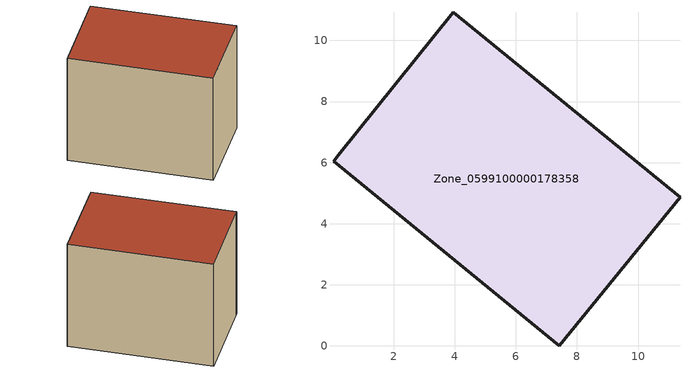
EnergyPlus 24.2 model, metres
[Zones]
Zone_0599100000178358
 floor ground (C_G): 0.19,6.23 3.96,10.93 11.38,4.87 7.41,0 0.03,6.04 z0
 wall outside (C_F): 7.41,0 11.38,4.87 3.96,10.93 0.19,6.23 0.03,6.04 7.41,0 z0:7.71
 roof outside (C_R): 3.96,10.93 0.19,6.23 0.03,6.04 7.41,0 11.38,4.87 z7.71
[BUILDING]
Pand.0599100000178358: North Axis=0; Terrain=City; Loads Convergence Tolerance Value=0.04; Temperature Convergence Tolerance Value=0.4; Solar Distribution=FullExterior; Maximum Number of Warmup Days=25; Minimum Number of Warmup Days=1
[Site:Location]
Rotterdam.The.Hague.AP_ZH_NLD Design_Conditions: Latitude=51.96; Longitude=4.45; Time Zone=1; Elevation=-4.5
[SITE:GROUNDTEMPERATURE:BUILDINGSURFACE]
18, 18, 18, 18, 18, 18, 18, 18, 18, 18, 18, 18
[MATERIAL] Thermal Absorptance=0.9; Solar Absorptance=0.7; Visible Absorptance=0.7
Name | Roughness | Thickness | Conductivity | Density | Specific Heat
G.TI.1946-1964 | MediumSmooth | 0.15 | 1 | 540 | 1210
F.TI.1946-1964 | Rough | 0.3 | 0.857143 | 1920 | 840
R.TI.1946-1964 | MediumRough | 0.2 | 0.277778 | 1500 | 1000
[CONSTRUCTION]
C_G: G.TI.1946-1964
C_F: F.TI.1946-1964
C_R: R.TI.1946-1964
[ZONE]
Zone_0599100000178358: Type=1; Multiplier=1; Ceiling Height=Autocalculate; Volume=Autocalculate; Floor Area=autocalculate; Part of Total Floor Area=Yes
[ZONEINFILTRATION:DESIGNFLOWRATE]
Infil_Zone_0599100000178358: Zone or ZoneList or Space or SpaceList=Zone_0599100000178358; Schedule=AlwaysOn; Design Flow Rate Calculation Method=Flow/Area; Flow Rate per Floor Area=0.003; Constant Term Coefficient=1; Temperature Term Coefficient=0; Velocity Term Coefficient=0; Velocity Squared Term Coefficient=0
[HVACTEMPLATE:ZONE:IDEALLOADSAIRSYSTEM]
Zone_0599100000178358: Maximum Heating Supply Air Temperature=50; Minimum Cooling Supply Air Temperature=13; Maximum Heating Supply Air Humidity Ratio=0.0156; Minimum Cooling Supply Air Humidity Ratio=0.0077; Heating Limit=NoLimit; Cooling Limit=NoLimit; Dehumidification Control Type=ConstantSensibleHeatRatio; Cooling Sensible Heat Ratio=0.7; Dehumidification Setpoint=60; Humidification Control Type=None; Humidification Setpoint=30; Outdoor Air Method=None; Outdoor Air Flow Rate per Person=0.00944; Outdoor Air Flow Rate per Zone Floor Area=0; Outdoor Air Flow Rate per Zone=0; Demand Controlled Ventilation Type=None; Outdoor Air Economizer Type=NoEconomizer; Heat Recovery Type=None; Sensible Heat Recovery Effectiveness=0.7; Latent Heat Recovery Effectiveness=0.65
[ZONECONTROL:THERMOSTAT]
ThermostatControl_Zone_0599100000178358: Zone or ZoneList=Zone_0599100000178358; Control Type Schedule=DualSetpointControlType; Control 1=Thermostat_Zone_0599100000178358; Temperature Difference Between Cutout And Setpoint=0
[THERMOSTATSETPOINT:DUALSETPOINT]
Thermostat_Zone_0599100000178358: Heating Setpoint Temperature Schedule=HeatingSetpoint_Zone_0599100000178358; Cooling Setpoint Temperature Schedule=CoolingSetpoint_Zone_0599100000178358
[SCHEDULE:COMPACT]
HeatingSetpoint_Zone_0599100000178358: Through: 12/31, For: AllDays, Until: 24:00, 21
CoolingSetpoint_Zone_0599100000178358: Through: 12/31, For: AllDays, Until: 24:00, 24
DualSetpointControlType: Through: 12/31, For: AllDays, Until: 24:00, 4
AlwaysOn: Through: 12/31, For: AllDays, Until: 24:00, 1
